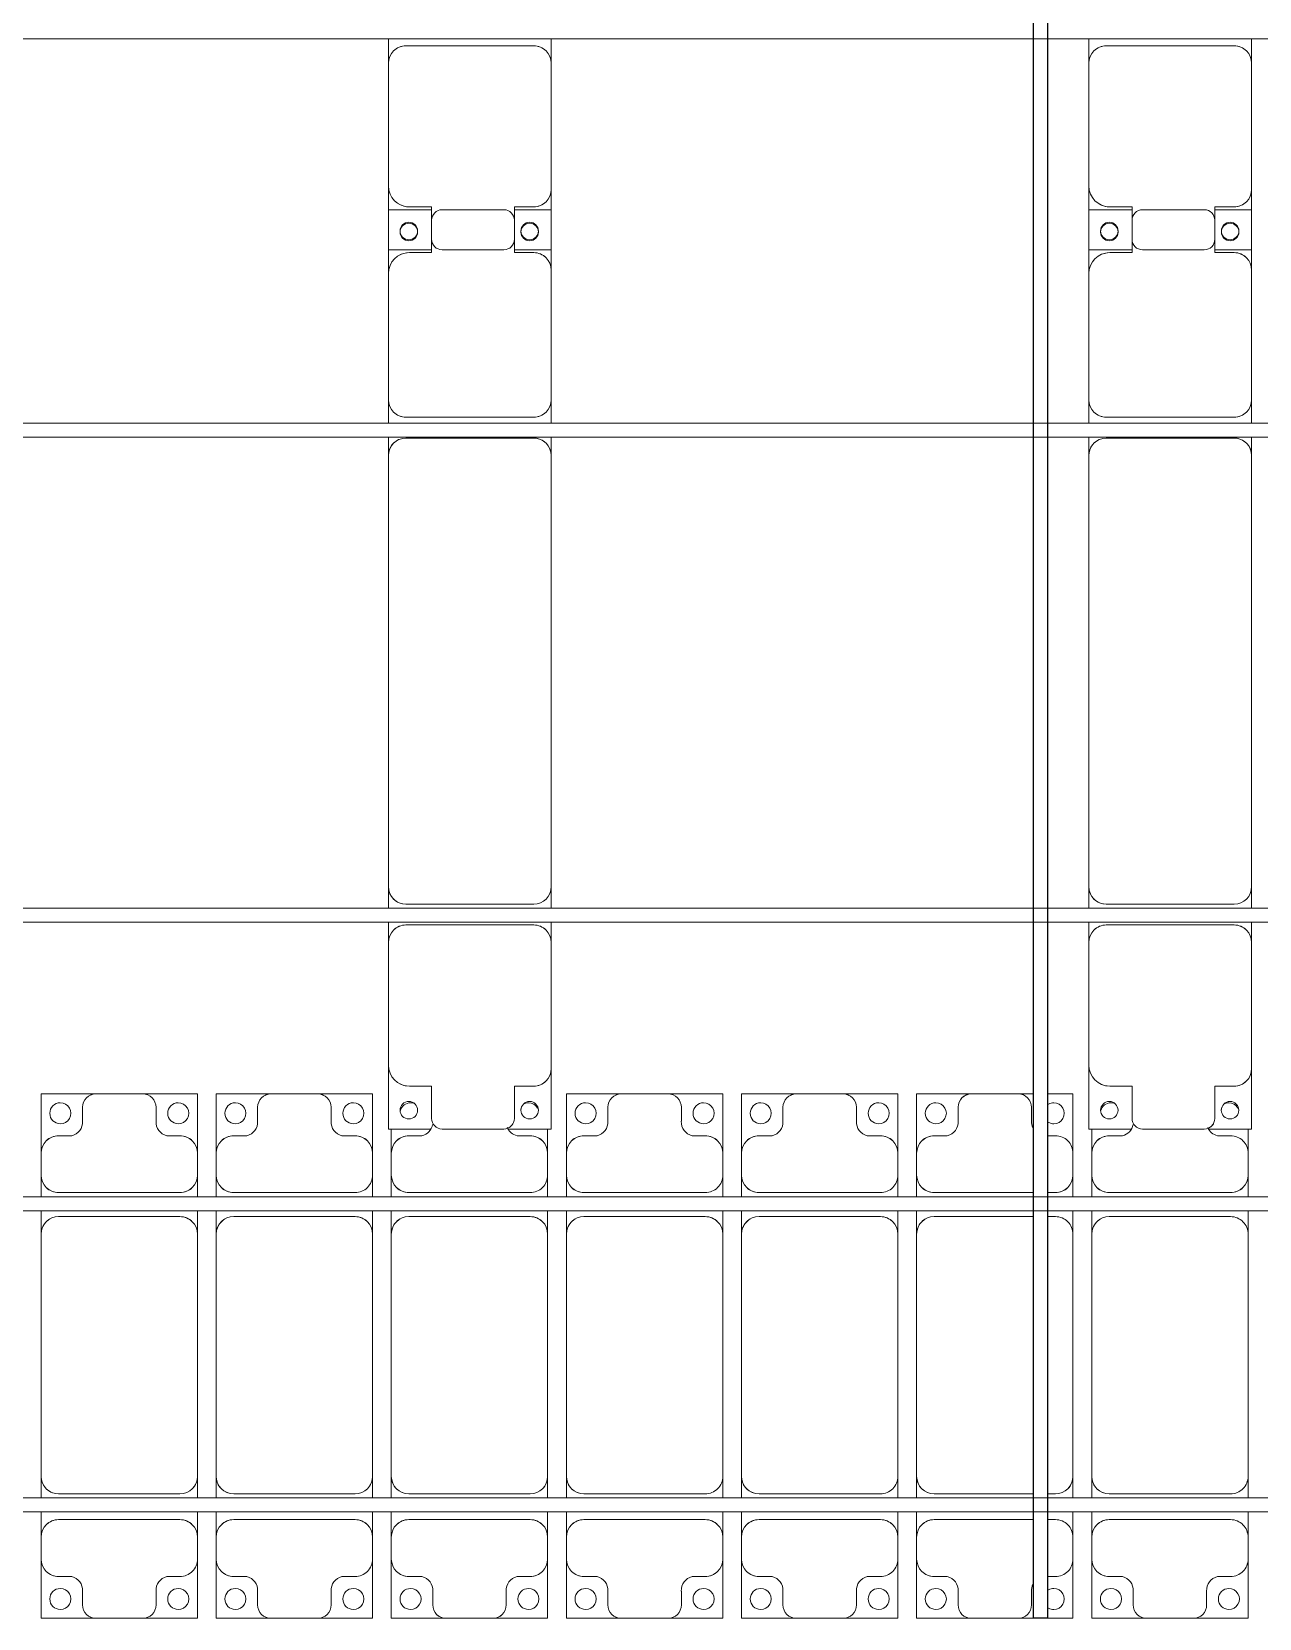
# Model space of a CAD drawing. Header units: millimetres. Extents: x -147246 to 112336, y -213734 to -86506.
# Drawn here: x -101366 to -97861, y -169394 to -164865 of the extents above; entities that cross this region are included whole.
import ezdxf

# ---------------------------------------------------------------- set-up
doc = ezdxf.new("R2010")
doc.units = ezdxf.units.MM
doc.layers.add('A-GENM', color=13, linetype='Continuous', lineweight=9)
doc.layers.add('S-BEAM', color=12, linetype='Continuous', lineweight=9)

# ---------------------------------------------------------------- blocks, each defined once
blk = doc.blocks.new('Dầm C52 - Dầm C52-18789-BỐ TRÍ KHUNG KẾT CẤU BÈ PIN 05')
at = {"layer": 'S-BEAM', "color": 1}
blk.add_line((-74474.3, 20), (74474.3, 20), dxfattribs=at)
blk = doc.blocks.new('Dầm C52 - Dầm C52-18790-BỐ TRÍ KHUNG KẾT CẤU BÈ PIN 05')
at = {"layer": 'S-BEAM', "color": 1}
for p, q in [((-74474.3, 20), (74474.3, 20)), ((74474.3, -20), (-74474.3, -20))]:
    blk.add_line(p, q, dxfattribs=at)
blk = doc.blocks.new('Dai phao do pin - DẢI PHAO ĐỠ PIN-36442-BỐ TRÍ KHUNG KẾT CẤU BÈ PIN 05')
at = {"layer": 'A-GENM', "color": 7}
for p, q in [((-1312.2, 241.6), (-1129.7, 241.6)), ((-1312.2, 120.4), (-1312.2, 241.6)), ((-779.7, 241.6), (-1129.7, 241.6)), ((-779.7, 241.6), (-721.9, 241.6)), ((-681.9, 241.6), (-620.3, 241.6)), ((610.3, 241.6), (-620.3, 241.6)), ((610.3, 241.6), (663.1, 241.6)), ((703.1, 241.6), (769.7, 241.6)), ((1129.7, 241.6), (769.7, 241.6)), ((1129.7, 241.6), (1312.2, 241.6)), ((1197.8, 241.6), (1380.3, 241.6)), ((1197.8, 118.2), (1197.8, 241.6)), ((1312.2, 241.6), (1312.2, 118.2)), ((1730.3, 241.6), (1380.3, 241.6)), ((1730.3, 241.6), (1800.5, 241.6)), ((-1189.7, 181.6), (-1189.7, 118.2)), ((-729.7, -173.4), (-729.7, 191.6)), ((-670.3, 191.6), (-670.3, -173.4)), ((660.3, -173.4), (660.3, 191.6)), ((719.7, 191.6), (719.7, -173.4)), ((1189.7, 118.2), (1189.7, 181.6)), ((1320.3, 181.6), (1320.3, 118.2)), ((1780.3, -173.4), (1780.3, 191.6)), ((-1189.7, 118.2), (-1282.2, 118.2)), ((1282.2, 118.2), (1189.7, 118.2)), ((1320.3, 118.2), (1227.8, 118.2)), ((-1312.2, 88.2), (-1312.2, -88.2)), ((1197.8, 88.2), (1197.8, -88.2)), ((1312.2, -88.2), (1312.2, 88.2)), ((-1312.2, -223.4), (-1312.2, -100.4)), ((-1282.2, -118.2), (-1189.7, -118.2)), ((-1189.7, -118.2), (-1189.7, -173.4)), ((1189.7, -173.4), (1189.7, -118.2)), ((1189.7, -118.2), (1282.2, -118.2)), ((1197.8, -223.4), (1197.8, -118.2)), ((1227.8, -118.2), (1320.3, -118.2)), ((1312.2, -118.2), (1312.2, -223.4)), ((1320.3, -118.2), (1320.3, -173.4)), ((-1139.7, -223.4), (-1312.2, -223.4)), ((-1139.7, -223.4), (-779.7, -223.4)), ((-721.9, -223.4), (-779.7, -223.4)), ((-620.3, -223.4), (-681.9, -223.4)), ((-620.3, -223.4), (610.3, -223.4)), ((663.1, -223.4), (610.3, -223.4)), ((769.7, -223.4), (703.1, -223.4)), ((769.7, -223.4), (1139.7, -223.4)), ((1312.2, -223.4), (1139.7, -223.4)), ((1370.3, -223.4), (1197.8, -223.4)), ((1370.3, -223.4), (1730.3, -223.4)), ((1800.5, -223.4), (1730.3, -223.4))]:
    blk.add_line(p, q, dxfattribs=at)
for centre, radius, start, end in [((-1129.7, 181.6), 60, 90, 180), ((-779.7, 191.6), 50, 360, 90), ((-779.7, 191.6), 50, 360, 45), ((-620.3, 191.6), 50, 90, 180), ((-620.3, 191.6), 50, 105, 180), ((610.3, 191.6), 50, 360, 90), ((610.3, 191.6), 50, 15, 90), ((769.7, 191.6), 50, 90, 180), ((769.7, 191.6), 50, 135, 180), ((1129.7, 181.6), 60, 360, 90), ((1380.3, 181.6), 60, 90, 180), ((1730.3, 191.6), 50, 360, 90), ((1730.3, 191.6), 50, 360, 45), ((-1258.6, 183.2), 25, 0, 180), ((-1258.6, 183.2), 25, 180, 360), ((-1129.7, 181.6), 60, 150, 180), ((1129.7, 181.6), 60, 360, 30), ((1248.6, 183.2), 25, 360, 180), ((1248.6, 183.2), 25, 180, 0), ((1251.4, 183.2), 25, 0, 180), ((1251.4, 183.2), 25, 180, 360), ((1380.3, 181.6), 60, 150, 180), ((-1282.2, 88.2), 30, 90, 180), ((1227.8, 88.2), 30, 90, 180), ((1282.2, 88.2), 30, 360, 90), ((-1282.2, -88.2), 30, 180, 270), ((1227.8, -88.2), 30, 180, 270), ((1282.2, -88.2), 30, 270, 360), ((-1282.2, -88.2), 30, 210, 240), ((-1258.6, -161.8), 25, 0, 180), ((-1258.6, -161.8), 25, 180, 0), ((-1258.6, -161.8), 25, 75, 90), ((-1139.7, -173.4), 50, 180, 270), ((-1139.7, -173.4), 50, 180, 225), ((-779.7, -173.4), 50, 270, 360), ((-779.7, -173.4), 50, 315, 360), ((-620.3, -173.4), 50, 180, 270), ((-620.3, -173.4), 50, 180, 270), ((610.3, -173.4), 50, 270, 360), ((610.3, -173.4), 50, 285, 360), ((769.7, -173.4), 50, 180, 270), ((769.7, -173.4), 50, 180, 225), ((1139.7, -173.4), 50, 270, 360), ((1139.7, -173.4), 50, 315, 360), ((1248.6, -161.8), 25, 0, 180), ((1248.6, -161.8), 25, 180, 360), ((1251.4, -161.8), 25, 0, 180), ((1251.4, -161.8), 25, 180, 0), ((1370.3, -173.4), 50, 180, 270), ((1370.3, -173.4), 50, 180, 225), ((1730.3, -173.4), 50, 270, 360), ((1730.3, -173.4), 50, 315, 360)]:
    blk.add_arc(centre, radius, start, end, dxfattribs=at)
blk = doc.blocks.new('Dai phao do pin - DẢI PHAO ĐỠ PIN-36473-BỐ TRÍ KHUNG KẾT CẤU BÈ PIN 05')
at = {"layer": 'A-GENM', "color": 7}
for p, q in [((-1312.2, 241.6), (-1129.7, 241.6)), ((-1312.2, 120.4), (-1312.2, 241.6)), ((-779.7, 241.6), (-1129.7, 241.6)), ((-779.7, 241.6), (-721.9, 241.6)), ((-681.9, 241.6), (-620.3, 241.6)), ((610.3, 241.6), (-620.3, 241.6)), ((610.3, 241.6), (663.1, 241.6)), ((703.1, 241.6), (769.7, 241.6)), ((1129.7, 241.6), (769.7, 241.6)), ((1129.7, 241.6), (1312.2, 241.6)), ((1197.8, 241.6), (1380.3, 241.6)), ((1197.8, 118.2), (1197.8, 241.6)), ((1312.2, 241.6), (1312.2, 118.2)), ((1730.3, 241.6), (1380.3, 241.6)), ((1730.3, 241.6), (1800.5, 241.6)), ((-1189.7, 181.6), (-1189.7, 118.2)), ((-729.7, -173.4), (-729.7, 191.6)), ((-670.3, 191.6), (-670.3, -173.4)), ((660.3, -173.4), (660.3, 191.6)), ((719.7, 191.6), (719.7, -173.4)), ((1189.7, 118.2), (1189.7, 181.6)), ((1320.3, 181.6), (1320.3, 118.2)), ((1780.3, -173.4), (1780.3, 191.6)), ((-1189.7, 118.2), (-1282.2, 118.2)), ((1282.2, 118.2), (1189.7, 118.2)), ((1320.3, 118.2), (1227.8, 118.2)), ((-1312.2, 88.2), (-1312.2, -88.2)), ((1197.8, 88.2), (1197.8, -88.2)), ((1312.2, -88.2), (1312.2, 88.2)), ((-1312.2, -223.4), (-1312.2, -100.4)), ((-1282.2, -118.2), (-1189.7, -118.2)), ((-1189.7, -118.2), (-1189.7, -173.4)), ((1189.7, -173.4), (1189.7, -118.2)), ((1189.7, -118.2), (1282.2, -118.2)), ((1197.8, -223.4), (1197.8, -118.2)), ((1227.8, -118.2), (1320.3, -118.2)), ((1312.2, -118.2), (1312.2, -223.4)), ((1320.3, -118.2), (1320.3, -173.4)), ((-1139.7, -223.4), (-1312.2, -223.4)), ((-1139.7, -223.4), (-779.7, -223.4)), ((-721.9, -223.4), (-779.7, -223.4)), ((-620.3, -223.4), (-681.9, -223.4)), ((-620.3, -223.4), (610.3, -223.4)), ((663.1, -223.4), (610.3, -223.4)), ((769.7, -223.4), (703.1, -223.4)), ((769.7, -223.4), (1139.7, -223.4)), ((1312.2, -223.4), (1139.7, -223.4)), ((1370.3, -223.4), (1197.8, -223.4)), ((1370.3, -223.4), (1730.3, -223.4)), ((1800.5, -223.4), (1730.3, -223.4))]:
    blk.add_line(p, q, dxfattribs=at)
for centre, radius, start, end in [((-1129.7, 181.6), 60, 90, 180), ((-779.7, 191.6), 50, 360, 90), ((-779.7, 191.6), 50, 360, 45), ((-620.3, 191.6), 50, 90, 180), ((-620.3, 191.6), 50, 105, 180), ((610.3, 191.6), 50, 360, 90), ((610.3, 191.6), 50, 15, 90), ((769.7, 191.6), 50, 90, 180), ((769.7, 191.6), 50, 135, 180), ((1129.7, 181.6), 60, 360, 90), ((1380.3, 181.6), 60, 90, 180), ((1730.3, 191.6), 50, 360, 90), ((1730.3, 191.6), 50, 360, 45), ((-1258.6, 183.2), 25, 0, 180), ((-1258.6, 183.2), 25, 180, 360), ((-1129.7, 181.6), 60, 150, 180), ((1129.7, 181.6), 60, 360, 30), ((1248.6, 183.2), 25, 360, 180), ((1248.6, 183.2), 25, 180, 0), ((1251.4, 183.2), 25, 0, 180), ((1251.4, 183.2), 25, 180, 360), ((1380.3, 181.6), 60, 150, 180), ((-1282.2, 88.2), 30, 90, 180), ((1227.8, 88.2), 30, 90, 180), ((1282.2, 88.2), 30, 360, 90), ((-1282.2, -88.2), 30, 180, 270), ((1227.8, -88.2), 30, 180, 270), ((1282.2, -88.2), 30, 270, 360), ((-1282.2, -88.2), 30, 210, 240), ((-1258.6, -161.8), 25, 0, 180), ((-1258.6, -161.8), 25, 180, 0), ((-1258.6, -161.8), 25, 75, 90), ((-1139.7, -173.4), 50, 180, 270), ((-1139.7, -173.4), 50, 180, 225), ((-779.7, -173.4), 50, 270, 360), ((-779.7, -173.4), 50, 315, 360), ((-620.3, -173.4), 50, 180, 270), ((-620.3, -173.4), 50, 180, 270), ((610.3, -173.4), 50, 270, 360), ((610.3, -173.4), 50, 285, 360), ((769.7, -173.4), 50, 180, 270), ((769.7, -173.4), 50, 180, 225), ((1139.7, -173.4), 50, 270, 360), ((1139.7, -173.4), 50, 315, 360), ((1248.6, -161.8), 25, 0, 180), ((1248.6, -161.8), 25, 180, 360), ((1251.4, -161.8), 25, 0, 180), ((1251.4, -161.8), 25, 180, 0), ((1370.3, -173.4), 50, 180, 270), ((1370.3, -173.4), 50, 180, 225), ((1730.3, -173.4), 50, 270, 360), ((1730.3, -173.4), 50, 315, 360)]:
    blk.add_arc(centre, radius, start, end, dxfattribs=at)
blk = doc.blocks.new('Dai phaodi lai - DẢI PHAO ĐI LẠI-37321-BỐ TRÍ KHUNG KẾT CẤU BÈ PIN 05')
at = {"layer": 'A-GENM', "color": 7}
for p, q in [((38776.8, 748.4), (38933.1, 748.4)), ((38776.8, 579.3), (38776.8, 748.4)), ((39066.9, 748.4), (38933.1, 748.4)), ((39066.9, 748.4), (39223.2, 748.4)), ((39223.2, 748.4), (39223.2, 579.3)), ((39276.8, 748.4), (39433.1, 748.4)), ((39276.8, 579.3), (39276.8, 748.4)), ((39566.9, 748.4), (39433.1, 748.4)), ((39566.9, 748.4), (39723.2, 748.4)), ((39723.2, 748.4), (39723.2, 579.3)), ((40276.8, 748.4), (40433.1, 748.4)), ((40276.8, 579.3), (40276.8, 748.4)), ((40566.9, 748.4), (40433.1, 748.4)), ((40566.9, 748.4), (40723.2, 748.4)), ((40723.2, 748.4), (40723.2, 579.3)), ((40776.8, 748.4), (40933.1, 748.4)), ((40776.8, 579.3), (40776.8, 748.4)), ((41066.9, 748.4), (40933.1, 748.4)), ((41066.9, 748.4), (41223.2, 748.4)), ((41223.2, 748.4), (41223.2, 579.3)), ((41276.8, 748.4), (41433.1, 748.4)), ((41276.8, 579.3), (41276.8, 748.4)), ((41566.9, 748.4), (41433.1, 748.4)), ((41566.9, 748.4), (41610, 748.4)), ((41650, 748.4), (41723.2, 748.4)), ((41723.2, 748.4), (41723.2, 579.3)), ((38895.1, 710.4), (38895.1, 670.7)), ((39104.9, 670.7), (39104.9, 710.4)), ((39395.1, 710.4), (39395.1, 670.7)), ((39604.9, 670.7), (39604.9, 710.4)), ((40395.1, 710.4), (40395.1, 670.7)), ((40604.9, 670.7), (40604.9, 710.4)), ((40895.1, 710.4), (40895.1, 670.7)), ((41104.9, 670.7), (41104.9, 710.4)), ((41395.1, 710.4), (41395.1, 670.7)), ((41604.9, 670.7), (41604.9, 710.4)), ((39776.8, 579.3), (39776.8, 648.9)), ((40223.2, 649.2), (40223.2, 579.3)), ((41776.8, 579.3), (41776.8, 648.9)), ((42223.2, 649.2), (42223.2, 579.3)), ((38864.3, 629.3), (38826.8, 629.3)), ((39173.2, 629.3), (39135.7, 629.3)), ((39364.3, 629.3), (39326.8, 629.3)), ((39673.2, 629.3), (39635.7, 629.3)), ((39864.3, 629.3), (39826.8, 629.3)), ((40173.2, 629.3), (40135.7, 629.3)), ((40364.3, 629.3), (40326.8, 629.3)), ((40673.2, 629.3), (40635.7, 629.3)), ((40864.3, 629.3), (40826.8, 629.3)), ((41173.2, 629.3), (41135.7, 629.3)), ((41364.3, 629.3), (41326.8, 629.3)), ((41673.2, 629.3), (41650, 629.3)), ((41864.3, 629.3), (41826.8, 629.3)), ((42173.2, 629.3), (42135.7, 629.3)), ((38776.8, 579.3), (38776.8, 516.7)), ((39223.2, 516.7), (39223.2, 579.3)), ((39276.8, 579.3), (39276.8, 516.7)), ((39723.2, 516.7), (39723.2, 579.3)), ((39776.8, 579.3), (39776.8, 516.7)), ((40223.2, 516.7), (40223.2, 579.3)), ((40276.8, 579.3), (40276.8, 516.7)), ((40723.2, 516.7), (40723.2, 579.3)), ((40776.8, 579.3), (40776.8, 516.7)), ((41223.2, 516.7), (41223.2, 579.3)), ((41276.8, 579.3), (41276.8, 516.7)), ((41723.2, 516.7), (41723.2, 579.3)), ((41776.8, 579.3), (41776.8, 516.7)), ((42223.2, 516.7), (42223.2, 579.3)), ((38776.8, 455.1), (38776.8, 516.7)), ((39223.2, 516.7), (39223.2, 455.1)), ((39276.8, 455.1), (39276.8, 516.7)), ((39723.2, 516.7), (39723.2, 455.1)), ((39776.8, 455.1), (39776.8, 516.7)), ((40223.2, 516.7), (40223.2, 455.1)), ((40276.8, 455.1), (40276.8, 516.7)), ((40723.2, 516.7), (40723.2, 455.1)), ((40776.8, 455.1), (40776.8, 516.7)), ((41223.2, 516.7), (41223.2, 455.1)), ((41276.8, 455.1), (41276.8, 516.7)), ((41723.2, 516.7), (41723.2, 455.1)), ((41776.8, 455.1), (41776.8, 516.7)), ((42223.2, 516.7), (42223.2, 455.1)), ((38826.8, 466.7), (39173.2, 466.7)), ((39326.8, 466.7), (39673.2, 466.7)), ((39826.8, 466.7), (40173.2, 466.7)), ((40326.8, 466.7), (40673.2, 466.7)), ((40826.8, 466.7), (41173.2, 466.7)), ((41326.8, 466.7), (41610, 466.7)), ((41650, 466.7), (41673.2, 466.7)), ((41826.8, 466.7), (42173.2, 466.7)), ((38776.8, 348.3), (38776.8, 415.1)), ((39223.2, 415.1), (39223.2, 348.3)), ((39276.8, 348.3), (39276.8, 415.1)), ((39723.2, 415.1), (39723.2, 348.3)), ((39776.8, 348.3), (39776.8, 415.1)), ((40223.2, 415.1), (40223.2, 348.3)), ((40276.8, 348.3), (40276.8, 415.1)), ((40723.2, 415.1), (40723.2, 348.3)), ((40776.8, 348.3), (40776.8, 415.1)), ((41223.2, 415.1), (41223.2, 348.3)), ((41276.8, 348.3), (41276.8, 415.1)), ((41723.2, 415.1), (41723.2, 348.3)), ((41776.8, 348.3), (41776.8, 415.1)), ((42223.2, 415.1), (42223.2, 348.3)), ((39173.2, 398.3), (38826.8, 398.3)), ((39673.2, 398.3), (39326.8, 398.3)), ((40173.2, 398.3), (39826.8, 398.3)), ((40673.2, 398.3), (40326.8, 398.3)), ((41173.2, 398.3), (40826.8, 398.3)), ((41610, 398.3), (41326.8, 398.3)), ((41673.2, 398.3), (41650, 398.3)), ((42173.2, 398.3), (41826.8, 398.3)), ((38776.8, 348.3), (38776.8, -343.3)), ((39223.2, -343.3), (39223.2, 348.3)), ((39276.8, 348.3), (39276.8, -343.3)), ((39723.2, -343.3), (39723.2, 348.3)), ((39776.8, 348.3), (39776.8, -343.3)), ((40223.2, -343.3), (40223.2, 348.3)), ((40276.8, 348.3), (40276.8, -343.3)), ((40723.2, -343.3), (40723.2, 348.3)), ((40776.8, 348.3), (40776.8, -343.3)), ((41223.2, -343.3), (41223.2, 348.3)), ((41276.8, 348.3), (41276.8, -343.3)), ((41723.2, -343.3), (41723.2, 348.3)), ((41776.8, 348.3), (41776.8, -343.3)), ((42223.2, -343.3), (42223.2, 348.3)), ((38776.8, -404.9), (38776.8, -343.3)), ((39223.2, -343.3), (39223.2, -404.9)), ((39276.8, -404.9), (39276.8, -343.3)), ((39723.2, -343.3), (39723.2, -404.9)), ((39776.8, -404.9), (39776.8, -343.3)), ((40223.2, -343.3), (40223.2, -404.9)), ((40276.8, -404.9), (40276.8, -343.3)), ((40723.2, -343.3), (40723.2, -404.9)), ((40776.8, -404.9), (40776.8, -343.3)), ((41223.2, -343.3), (41223.2, -404.9)), ((41276.8, -404.9), (41276.8, -343.3)), ((41723.2, -343.3), (41723.2, -404.9)), ((41776.8, -404.9), (41776.8, -343.3)), ((42223.2, -343.3), (42223.2, -404.9)), ((38826.8, -393.3), (39173.2, -393.3)), ((39326.8, -393.3), (39673.2, -393.3)), ((39826.8, -393.3), (40173.2, -393.3)), ((40326.8, -393.3), (40673.2, -393.3)), ((40826.8, -393.3), (41173.2, -393.3)), ((41326.8, -393.3), (41610, -393.3)), ((41650, -393.3), (41673.2, -393.3)), ((41826.8, -393.3), (42173.2, -393.3)), ((38776.8, -516.7), (38776.8, -444.9)), ((39223.2, -444.9), (39223.2, -516.7)), ((39276.8, -516.7), (39276.8, -444.9)), ((39723.2, -444.9), (39723.2, -516.7)), ((39776.8, -516.7), (39776.8, -444.9)), ((40223.2, -444.9), (40223.2, -516.7)), ((40276.8, -516.7), (40276.8, -444.9)), ((40723.2, -444.9), (40723.2, -516.7)), ((40776.8, -516.7), (40776.8, -444.9)), ((41223.2, -444.9), (41223.2, -516.7)), ((41276.8, -516.7), (41276.8, -444.9)), ((41723.2, -444.9), (41723.2, -516.7)), ((41776.8, -516.7), (41776.8, -444.9)), ((42223.2, -444.9), (42223.2, -516.7)), ((39173.2, -466.7), (38826.8, -466.7)), ((39673.2, -466.7), (39326.8, -466.7)), ((40173.2, -466.7), (39826.8, -466.7)), ((40673.2, -466.7), (40326.8, -466.7)), ((41173.2, -466.7), (40826.8, -466.7)), ((41610, -466.7), (41326.8, -466.7)), ((41673.2, -466.7), (41650, -466.7)), ((42173.2, -466.7), (41826.8, -466.7)), ((38776.8, -516.7), (38776.8, -579.3)), ((39223.2, -579.3), (39223.2, -516.7)), ((39276.8, -516.7), (39276.8, -579.3)), ((39723.2, -579.3), (39723.2, -516.7)), ((39776.8, -516.7), (39776.8, -579.3)), ((40223.2, -579.3), (40223.2, -516.7)), ((40276.8, -516.7), (40276.8, -579.3)), ((40723.2, -579.3), (40723.2, -516.7)), ((40776.8, -516.7), (40776.8, -579.3)), ((41223.2, -579.3), (41223.2, -516.7)), ((41276.8, -516.7), (41276.8, -579.3)), ((41723.2, -579.3), (41723.2, -516.7)), ((41776.8, -516.7), (41776.8, -579.3)), ((42223.2, -579.3), (42223.2, -516.7)), ((38776.8, -748.4), (38776.8, -579.3)), ((39223.2, -579.3), (39223.2, -748.4)), ((39276.8, -748.4), (39276.8, -579.3)), ((39723.2, -579.3), (39723.2, -748.4)), ((39776.8, -748.4), (39776.8, -579.3)), ((40223.2, -579.3), (40223.2, -748.4)), ((40276.8, -748.4), (40276.8, -579.3)), ((40723.2, -579.3), (40723.2, -748.4)), ((40776.8, -748.4), (40776.8, -579.3)), ((41223.2, -579.3), (41223.2, -748.4)), ((41276.8, -748.4), (41276.8, -579.3)), ((41723.2, -579.3), (41723.2, -748.4)), ((41776.8, -748.4), (41776.8, -579.3)), ((42223.2, -579.3), (42223.2, -748.4)), ((38826.8, -629.3), (38864.3, -629.3)), ((39135.7, -629.3), (39173.2, -629.3)), ((39326.8, -629.3), (39364.3, -629.3)), ((39635.7, -629.3), (39673.2, -629.3)), ((39826.8, -629.3), (39864.3, -629.3)), ((40135.7, -629.3), (40173.2, -629.3)), ((40326.8, -629.3), (40364.3, -629.3)), ((40635.7, -629.3), (40673.2, -629.3)), ((40826.8, -629.3), (40864.3, -629.3)), ((41135.7, -629.3), (41173.2, -629.3)), ((41326.8, -629.3), (41364.3, -629.3)), ((41650, -629.3), (41673.2, -629.3)), ((41826.8, -629.3), (41864.3, -629.3)), ((42135.7, -629.3), (42173.2, -629.3)), ((38895.1, -670.7), (38895.1, -710.4)), ((39104.9, -710.4), (39104.9, -670.7)), ((39395.1, -670.7), (39395.1, -710.4)), ((39604.9, -710.4), (39604.9, -670.7)), ((39895.1, -670.7), (39895.1, -710.4)), ((40104.9, -710.4), (40104.9, -670.7)), ((40395.1, -670.7), (40395.1, -710.4)), ((40604.9, -710.4), (40604.9, -670.7)), ((40895.1, -670.7), (40895.1, -710.4)), ((41104.9, -710.4), (41104.9, -670.7)), ((41395.1, -670.7), (41395.1, -710.4)), ((41604.9, -710.4), (41604.9, -670.7)), ((41895.1, -670.7), (41895.1, -710.4)), ((42104.9, -710.4), (42104.9, -670.7)), ((38933.1, -748.4), (38776.8, -748.4)), ((38933.1, -748.4), (39066.9, -748.4)), ((39223.2, -748.4), (39066.9, -748.4)), ((39433.1, -748.4), (39276.8, -748.4)), ((39433.1, -748.4), (39566.9, -748.4)), ((39723.2, -748.4), (39566.9, -748.4)), ((39933.1, -748.4), (39776.8, -748.4)), ((39933.1, -748.4), (40066.9, -748.4)), ((40223.2, -748.4), (40066.9, -748.4)), ((40433.1, -748.4), (40276.8, -748.4)), ((40433.1, -748.4), (40566.9, -748.4)), ((40723.2, -748.4), (40566.9, -748.4)), ((40933.1, -748.4), (40776.8, -748.4)), ((40933.1, -748.4), (41066.9, -748.4)), ((41223.2, -748.4), (41066.9, -748.4)), ((41433.1, -748.4), (41276.8, -748.4)), ((41433.1, -748.4), (41566.9, -748.4)), ((41610, -748.4), (41566.9, -748.4)), ((41723.2, -748.4), (41650, -748.4)), ((41933.1, -748.4), (41776.8, -748.4)), ((41933.1, -748.4), (42066.9, -748.4)), ((42223.2, -748.4), (42066.9, -748.4))]:
    blk.add_line(p, q, dxfattribs=at)
for centre, radius, start, end in [((38933.1, 710.4), 38, 90, 180), ((38933.1, 710.4), 38, 90, 135), ((39066.9, 710.4), 38, 360, 90), ((39066.9, 710.4), 38, 45, 90), ((39433.1, 710.4), 38, 90, 180), ((39433.1, 710.4), 38, 90, 135), ((39566.9, 710.4), 38, 0, 90), ((39566.9, 710.4), 38, 45, 90), ((40433.1, 710.4), 38, 90, 180), ((40433.1, 710.4), 38, 90, 135), ((40566.9, 710.4), 38, 360, 90), ((40566.9, 710.4), 38, 45, 90), ((40933.1, 710.4), 38, 90, 180), ((40933.1, 710.4), 38, 90, 135), ((41066.9, 710.4), 38, 0, 90), ((41066.9, 710.4), 38, 45, 90), ((41433.1, 710.4), 38, 90, 180), ((41433.1, 710.4), 38, 90, 135), ((41566.9, 710.4), 38, 360, 90), ((41566.9, 710.4), 38, 45, 90), ((38831.6, 693.3), 30, 90, 270), ((38831.6, 693.3), 30, 270, 90), ((39168.4, 693.3), 30, 90, 270), ((39168.4, 693.3), 30, 270, 90), ((39331.6, 693.3), 30, 90, 270), ((39331.6, 693.3), 30, 270, 90), ((39668.4, 693.3), 30, 90, 270), ((39668.4, 693.3), 30, 270, 90), ((39831.6, 693.3), 30, 90, 165), ((39831.6, 693.3), 30, 75, 90), ((40168.4, 693.3), 30, 90, 118.4531), ((40168.4, 693.3), 30, 30, 90), ((40331.6, 693.3), 30, 90, 270), ((40331.6, 693.3), 30, 270, 90), ((40668.4, 693.3), 30, 90, 270), ((40668.4, 693.3), 30, 270, 90), ((40831.6, 693.3), 30, 90, 270), ((40831.6, 693.3), 30, 270, 90), ((41168.4, 693.3), 30, 90, 270), ((41168.4, 693.3), 30, 270, 90), ((41331.6, 693.3), 30, 90, 270), ((41331.6, 693.3), 30, 270, 90), ((41668.4, 693.3), 30, 90, 120), ((41668.4, 693.3), 30, 270, 90), ((41831.6, 693.3), 30, 90, 165), ((41831.6, 693.3), 30, 75, 90), ((42168.4, 693.3), 30, 90, 118.4531), ((42168.4, 693.3), 30, 30, 90), ((38855.2, 668.2), 40, 283.1885, 3.5081), ((39144.8, 668.2), 40, 176.4919, 256.8115), ((39355.2, 668.2), 40, 283.1885, 3.5081), ((39644.8, 668.2), 40, 176.4919, 256.8115), ((39855.2, 668.2), 40, 283.1885, 350.1215), ((40144.8, 668.2), 40, 203.2651, 256.8115), ((40355.2, 668.2), 40, 283.1885, 3.5081), ((40644.8, 668.2), 40, 176.4919, 256.8115), ((40855.2, 668.2), 40, 283.1885, 3.5081), ((41144.8, 668.2), 40, 176.4919, 256.8115), ((41355.2, 668.2), 40, 283.1885, 3.5081), ((41644.8, 668.2), 40, 176.4919, 203.2651), ((41668.4, 693.3), 30, 240, 270), ((41855.2, 668.2), 40, 283.1885, 350.1215), ((42144.8, 668.2), 40, 203.2651, 256.8115), ((38826.8, 579.3), 50, 90, 180), ((38826.8, 579.3), 50, 90, 135), ((39173.2, 579.3), 50, 0, 90), ((39173.2, 579.3), 50, 45, 90), ((39326.8, 579.3), 50, 90, 180), ((39326.8, 579.3), 50, 90, 135), ((39673.2, 579.3), 50, 0, 90), ((39673.2, 579.3), 50, 45, 90), ((39826.8, 579.3), 50, 90, 180), ((39826.8, 579.3), 50, 90, 135), ((40173.2, 579.3), 50, 0, 90), ((40173.2, 579.3), 50, 45, 90), ((40326.8, 579.3), 50, 90, 180), ((40326.8, 579.3), 50, 90, 135), ((40673.2, 579.3), 50, 0, 90), ((40673.2, 579.3), 50, 45, 90), ((40826.8, 579.3), 50, 90, 180), ((40826.8, 579.3), 50, 90, 135), ((41173.2, 579.3), 50, 0, 90), ((41173.2, 579.3), 50, 45, 90), ((41326.8, 579.3), 50, 90, 180), ((41326.8, 579.3), 50, 90, 135), ((41673.2, 579.3), 50, 360, 90), ((41673.2, 579.3), 50, 45, 90), ((41826.8, 579.3), 50, 90, 180), ((41826.8, 579.3), 50, 90, 135), ((42173.2, 579.3), 50, 360, 90), ((42173.2, 579.3), 50, 45, 90), ((38826.8, 516.7), 50, 180, 270), ((39173.2, 516.7), 50, 270, 360), ((39326.8, 516.7), 50, 180, 270), ((39673.2, 516.7), 50, 270, 0), ((39826.8, 516.7), 50, 180, 270), ((40173.2, 516.7), 50, 270, 0), ((40326.8, 516.7), 50, 180, 270), ((40673.2, 516.7), 50, 270, 0), ((40826.8, 516.7), 50, 180, 270), ((41173.2, 516.7), 50, 270, 0), ((41326.8, 516.7), 50, 180, 270), ((41673.2, 516.7), 50, 270, 360), ((41826.8, 516.7), 50, 180, 270), ((42173.2, 516.7), 50, 270, 360), ((38826.8, 516.7), 50, 225, 270), ((39173.2, 516.7), 50, 270, 315), ((39326.8, 516.7), 50, 225, 270), ((39673.2, 516.7), 50, 270, 315), ((39826.8, 516.7), 50, 225, 270), ((40173.2, 516.7), 50, 270, 315), ((40326.8, 516.7), 50, 225, 270), ((40673.2, 516.7), 50, 270, 315), ((40826.8, 516.7), 50, 225, 270), ((41173.2, 516.7), 50, 270, 315), ((41326.8, 516.7), 50, 225, 270), ((41673.2, 516.7), 50, 270, 315), ((41826.8, 516.7), 50, 225, 270), ((42173.2, 516.7), 50, 270, 315), ((38826.8, 348.3), 50, 90, 180), ((38826.8, 348.3), 50, 120, 165), ((39173.2, 348.3), 50, 0, 90), ((39173.2, 348.3), 50, 45, 90), ((39326.8, 348.3), 50, 90, 180), ((39326.8, 348.3), 50, 120, 165), ((39673.2, 348.3), 50, 0, 90), ((39673.2, 348.3), 50, 45, 90), ((39826.8, 348.3), 50, 90, 180), ((39826.8, 348.3), 50, 120, 165), ((40173.2, 348.3), 50, 0, 90), ((40173.2, 348.3), 50, 45, 90), ((40326.8, 348.3), 50, 90, 180), ((40326.8, 348.3), 50, 120, 165), ((40673.2, 348.3), 50, 0, 90), ((40673.2, 348.3), 50, 45, 90), ((40826.8, 348.3), 50, 90, 180), ((40826.8, 348.3), 50, 120, 165), ((41173.2, 348.3), 50, 0, 90), ((41173.2, 348.3), 50, 45, 90), ((41326.8, 348.3), 50, 90, 180), ((41326.8, 348.3), 50, 120, 165), ((41673.2, 348.3), 50, 360, 90), ((41673.2, 348.3), 50, 45, 90), ((41826.8, 348.3), 50, 90, 180), ((41826.8, 348.3), 50, 120, 165), ((42173.2, 348.3), 50, 360, 90), ((42173.2, 348.3), 50, 45, 90), ((38826.8, -343.3), 50, 180, 270), ((38826.8, -343.3), 50, 180, 203.3642), ((39173.2, -343.3), 50, 270, 360), ((39173.2, -343.3), 50, 315, 360), ((39326.8, -343.3), 50, 180, 270), ((39326.8, -343.3), 50, 180, 255), ((39673.2, -343.3), 50, 270, 360), ((39673.2, -343.3), 50, 315, 0), ((39826.8, -343.3), 50, 180, 270), ((39826.8, -343.3), 50, 180, 255), ((40173.2, -343.3), 50, 270, 360), ((40173.2, -343.3), 50, 315, 0), ((40326.8, -343.3), 50, 180, 270), ((40326.8, -343.3), 50, 180, 255), ((40673.2, -343.3), 50, 270, 0), ((40673.2, -343.3), 50, 315, 0), ((40826.8, -343.3), 50, 180, 270), ((40826.8, -343.3), 50, 180, 255), ((41173.2, -343.3), 50, 270, 0), ((41173.2, -343.3), 50, 315, 0), ((41326.8, -343.3), 50, 180, 270), ((41326.8, -343.3), 50, 180, 255), ((41673.2, -343.3), 50, 270, 360), ((41673.2, -343.3), 50, 315, 360), ((41826.8, -343.3), 50, 180, 270), ((41826.8, -343.3), 50, 180, 255), ((42173.2, -343.3), 50, 270, 0), ((42173.2, -343.3), 50, 315, 0), ((38826.8, -343.3), 50, 210, 255), ((38826.8, -516.7), 50, 90, 180), ((38826.8, -516.7), 50, 90, 135), ((39173.2, -516.7), 50, 0, 90), ((39173.2, -516.7), 50, 45, 90), ((39326.8, -516.7), 50, 90, 180), ((39326.8, -516.7), 50, 90, 135), ((39673.2, -516.7), 50, 0, 90), ((39673.2, -516.7), 50, 45, 90), ((39826.8, -516.7), 50, 90, 180), ((39826.8, -516.7), 50, 90, 135), ((40173.2, -516.7), 50, 0, 90), ((40173.2, -516.7), 50, 45, 90), ((40326.8, -516.7), 50, 90, 180), ((40326.8, -516.7), 50, 90, 135), ((40673.2, -516.7), 50, 0, 90), ((40673.2, -516.7), 50, 45, 90), ((40826.8, -516.7), 50, 90, 180), ((40826.8, -516.7), 50, 90, 135), ((41173.2, -516.7), 50, 0, 90), ((41173.2, -516.7), 50, 45, 90), ((41326.8, -516.7), 50, 90, 180), ((41326.8, -516.7), 50, 90, 135), ((41673.2, -516.7), 50, 360, 90), ((41673.2, -516.7), 50, 45, 90), ((41826.8, -516.7), 50, 90, 180), ((41826.8, -516.7), 50, 90, 135), ((42173.2, -516.7), 50, 360, 90), ((42173.2, -516.7), 50, 45, 90), ((38826.8, -579.3), 50, 180, 270), ((39173.2, -579.3), 50, 270, 0), ((39326.8, -579.3), 50, 180, 270), ((39673.2, -579.3), 50, 270, 0), ((39826.8, -579.3), 50, 180, 270), ((40173.2, -579.3), 50, 270, 360), ((40326.8, -579.3), 50, 180, 270), ((40673.2, -579.3), 50, 270, 360), ((40826.8, -579.3), 50, 180, 270), ((41173.2, -579.3), 50, 270, 0), ((41326.8, -579.3), 50, 180, 270), ((41673.2, -579.3), 50, 270, 0), ((41826.8, -579.3), 50, 180, 270), ((42173.2, -579.3), 50, 270, 0), ((38826.8, -579.3), 50, 225, 270), ((38855.2, -668.2), 40, 356.4919, 76.8115), ((39144.8, -668.2), 40, 103.1885, 183.5081), ((39173.2, -579.3), 50, 270, 315), ((39326.8, -579.3), 50, 225, 270), ((39355.2, -668.2), 40, 356.4919, 76.8115), ((39644.8, -668.2), 40, 103.1885, 183.5081), ((39673.2, -579.3), 50, 270, 315), ((39826.8, -579.3), 50, 225, 270), ((39855.2, -668.2), 40, 356.4919, 76.8115), ((40144.8, -668.2), 40, 103.1885, 183.5081), ((40173.2, -579.3), 50, 270, 315), ((40326.8, -579.3), 50, 225, 270), ((40355.2, -668.2), 40, 356.4919, 76.8115), ((40644.8, -668.2), 40, 103.1885, 183.5081), ((40673.2, -579.3), 50, 270, 315), ((40826.8, -579.3), 50, 225, 270), ((40855.2, -668.2), 40, 356.4919, 76.8115), ((41144.8, -668.2), 40, 103.1885, 183.5081), ((41173.2, -579.3), 50, 270, 315), ((41326.8, -579.3), 50, 225, 270), ((41355.2, -668.2), 40, 356.4919, 76.8115), ((41673.2, -579.3), 50, 270, 315), ((41826.8, -579.3), 50, 225, 270), ((41855.2, -668.2), 40, 356.4919, 76.8115), ((42144.8, -668.2), 40, 103.1885, 183.5081), ((42173.2, -579.3), 50, 270, 315), ((38831.6, -693.3), 30, 90, 270), ((38831.6, -693.3), 30, 270, 90), ((39168.4, -693.3), 30, 90, 270), ((39168.4, -693.3), 30, 270, 90), ((39331.6, -693.3), 30, 90, 270), ((39331.6, -693.3), 30, 270, 90), ((39668.4, -693.3), 30, 90, 270), ((39668.4, -693.3), 30, 270, 90), ((39831.6, -693.3), 30, 90, 270), ((39831.6, -693.3), 30, 270, 90), ((40168.4, -693.3), 30, 90, 270), ((40168.4, -693.3), 30, 270, 90), ((40331.6, -693.3), 30, 90, 270), ((40331.6, -693.3), 30, 270, 90), ((40668.4, -693.3), 30, 90, 270), ((40668.4, -693.3), 30, 270, 90), ((40831.6, -693.3), 30, 90, 270), ((40831.6, -693.3), 30, 270, 90), ((41168.4, -693.3), 30, 90, 270), ((41168.4, -693.3), 30, 270, 90), ((41331.6, -693.3), 30, 90, 270), ((41331.6, -693.3), 30, 270, 90), ((41644.8, -668.2), 40, 156.7349, 183.5081), ((41668.4, -693.3), 30, 90, 120), ((41668.4, -693.3), 30, 270, 90), ((41831.6, -693.3), 30, 90, 270), ((41831.6, -693.3), 30, 270, 90), ((42168.4, -693.3), 30, 90, 270), ((42168.4, -693.3), 30, 270, 90), ((38933.1, -710.4), 38, 180, 270), ((39066.9, -710.4), 38, 270, 0), ((39433.1, -710.4), 38, 180, 270), ((39566.9, -710.4), 38, 270, 0), ((39933.1, -710.4), 38, 180, 270), ((40066.9, -710.4), 38, 270, 360), ((40433.1, -710.4), 38, 180, 270), ((40566.9, -710.4), 38, 270, 360), ((40933.1, -710.4), 38, 180, 270), ((41066.9, -710.4), 38, 270, 360), ((41433.1, -710.4), 38, 180, 270), ((41566.9, -710.4), 38, 270, 0), ((41668.4, -693.3), 30, 240, 270), ((41933.1, -710.4), 38, 180, 270), ((42066.9, -710.4), 38, 270, 360), ((38933.1, -710.4), 38, 225, 270), ((39066.9, -710.4), 38, 270, 315), ((39433.1, -710.4), 38, 225, 270), ((39566.9, -710.4), 38, 270, 315), ((39933.1, -710.4), 38, 225, 270), ((40066.9, -710.4), 38, 270, 315), ((40433.1, -710.4), 38, 225, 270), ((40566.9, -710.4), 38, 270, 315), ((40933.1, -710.4), 38, 225, 270), ((41066.9, -710.4), 38, 270, 315), ((41433.1, -710.4), 38, 225, 270), ((41566.9, -710.4), 38, 270, 315), ((41933.1, -710.4), 38, 225, 270), ((42066.9, -710.4), 38, 270, 315)]:
    blk.add_arc(centre, radius, start, end, dxfattribs=at)
blk = doc.blocks.new('Dầm C52 - Hộp 40x60-38180-BỐ TRÍ KHUNG KẾT CẤU BÈ PIN 05')
at = {"layer": 'S-BEAM', "color": 3, "lineweight": 25}
for p, q in [((-38419.7, 20), (38419.7, 20)), ((38419.7, 20), (38419.7, -20)), ((38419.7, -20), (-38419.7, -20))]:
    blk.add_line(p, q, dxfattribs=at)
blk = doc.blocks.new('HOBANMONG_BEPIN 5_rvt-1-BỐ TRÍ KHUNG KẾT CẤU BÈ PIN 05')
at = {"layer": 'A-GENM', "color": 3, "lineweight": 25}
for name, p, rotation in [('Dai phao do pin - DẢI PHAO ĐỠ PIN-36442-BỐ TRÍ KHUNG KẾT CẤU BÈ PIN 05', (-100105.8, -166685.2), 89.99977101252024), ('Dai phao do pin - DẢI PHAO ĐỠ PIN-36473-BỐ TRÍ KHUNG KẾT CẤU BÈ PIN 05', (-98105.8, -166685.2), 89.99977101252024), ('Dai phaodi lai - DẢI PHAO ĐI LẠI-37321-BỐ TRÍ KHUNG KẾT CẤU BÈ PIN 05', (-140115.8, -168645.6), 359.9997710135151)]:
    blk.add_blockref(name, p, dxfattribs=dict(at, rotation=rotation))
at = {"layer": 'S-BEAM', "color": 3, "lineweight": 25}
for name, p, rotation in [('Dầm C52 - Hộp 40x60-38180-BỐ TRÍ KHUNG KẾT CẤU BÈ PIN 05', (-98485.6, -130974.4), 269.9997710125197), ('Dầm C52 - Dầm C52-18789-BỐ TRÍ KHUNG KẾT CẤU BÈ PIN 05', (-66080.1, -164864.9), 179.9997710135151), ('Dầm C52 - Dầm C52-18790-BỐ TRÍ KHUNG KẾT CẤU BÈ PIN 05', (-66080.1, -166002.2), 179.9997710135151), ('Dầm C52 - Dầm C52-18790-BỐ TRÍ KHUNG KẾT CẤU BÈ PIN 05', (-66080.1, -167387.2), 179.9997710135151), ('Dầm C52 - Dầm C52-18790-BỐ TRÍ KHUNG KẾT CẤU BÈ PIN 05', (-66080.1, -168210.8), 179.9997710135151), ('Dầm C52 - Dầm C52-18790-BỐ TRÍ KHUNG KẾT CẤU BÈ PIN 05', (-66080.1, -169070.8), 179.9997710135151)]:
    blk.add_blockref(name, p, dxfattribs=dict(at, rotation=rotation))

msp = doc.modelspace()

# ---------------------------------------------------------------- block references
at = {"lineweight": 5}
msp.add_blockref('HOBANMONG_BEPIN 5_rvt-1-BỐ TRÍ KHUNG KẾT CẤU BÈ PIN 05', (0, 0), dxfattribs=at)

doc.saveas('drawing.dxf')
